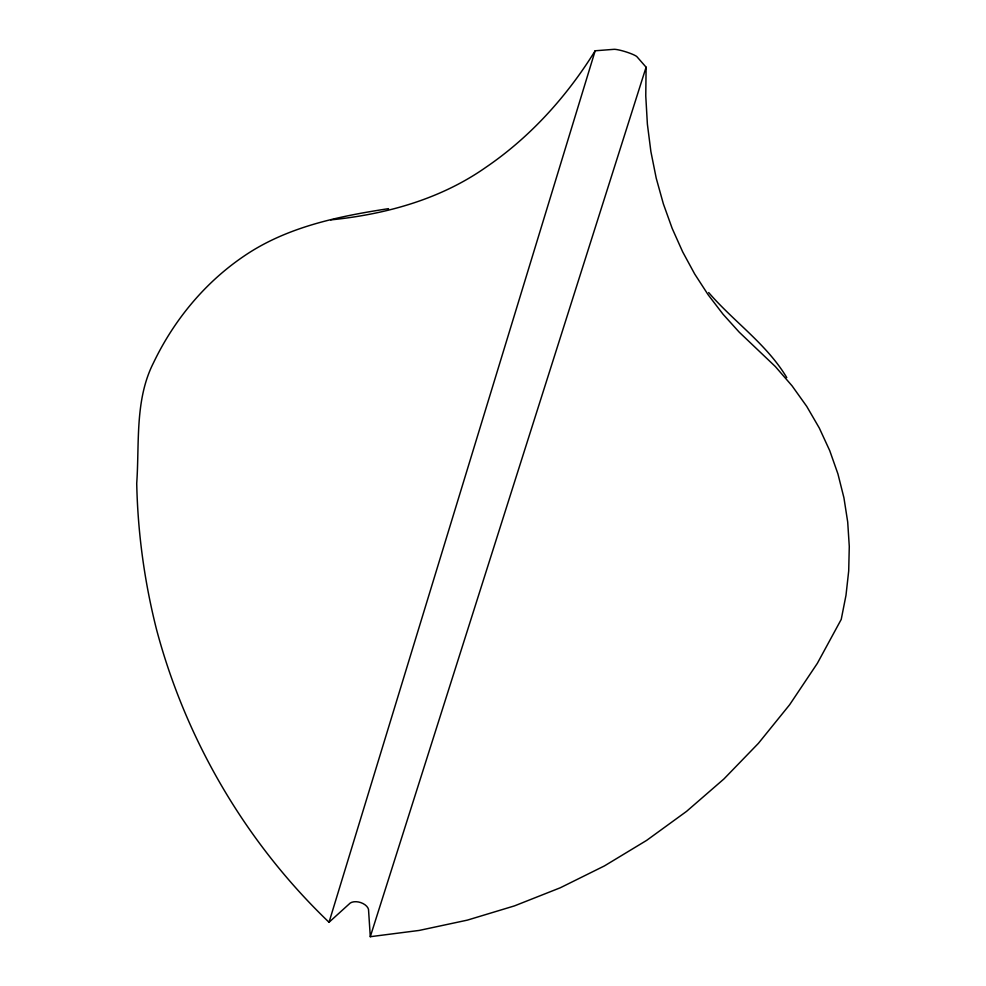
<?xml version="1.0" encoding="UTF-8"?>
<svg xmlns="http://www.w3.org/2000/svg" width="986" height="986" viewBox="0 0 986 986"><rect width="100%" height="100%" fill="white"/><g stroke="black" fill="none" stroke-linecap="round" stroke-linejoin="round"><path stroke-width="1.48" d="M330.704 219.89C385.501 214.381 440.064 199.431 485.642 167.484C530.185 137.202 566.901 96.443 595.174 50.779L614.327 49.3A12.855 1.849 17.4 0 1 626.307 51.987A12.855 1.849 17.4 0 1 636.771 56.535L646.101 67.196L645.768 95.975L647.383 124.15L650.896 151.61L656.232 178.232L663.368 203.88L672.193 228.456L682.669 251.861L694.686 274.009L708.182 294.826L723.046 314.238L739.217 332.171L775.292 366.496L792.041 385.822L806.745 406.405L819.317 428.072L829.731 450.651L837.94 473.946L843.93 497.794L847.701 522.013L849.279 546.454L848.699 570.931L845.988 595.298L841.231 619.393L817.345 663.344L789.626 704.756L758.382 743.37L723.921 778.965L686.564 811.367L646.631 840.392L604.43 865.918L560.282 887.782L514.47 905.887L467.327 920.135L419.161 930.439L370.292 936.7L368.517 909.425A10.538 6.421 17.2 0 0 360.876 902.634A10.538 6.421 17.2 0 0 350.24 903.04L329.028 922.267C246.093 842.845 185.984 740.412 156.528 629.475C144.437 581.654 137.732 532.625 136.721 483.313C139.519 443.182 134.688 399.823 153.446 362.91C173.758 320.413 204.632 282.834 243.715 256.311C286.433 227.002 338.198 216.353 388.521 208.662M329.028 922.267L595.174 50.779M370.292 936.7L646.101 67.196M708.675 292.559C733.818 321.781 766.664 344.028 786.766 377.601"/></g></svg>
